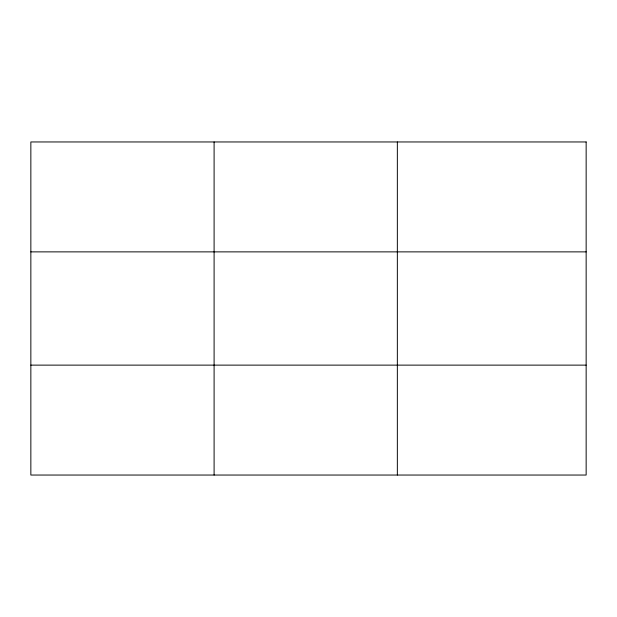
<?xml version="1.0" encoding="UTF-8"?>
<svg xmlns="http://www.w3.org/2000/svg" width="617" height="617" viewBox="0 0 617 617"><rect width="100%" height="100%" fill="white"/><g stroke="black" fill="none" stroke-linecap="round" stroke-linejoin="round"><path stroke-width="0.93" d="M214.099 141.956L214.099 475.044M397.348 141.956L397.348 475.044M30.85 251.875L586.15 251.875M30.85 365.125L586.15 365.125M586.15 141.956L586.15 475.044L30.85 475.044L30.85 141.956L586.15 141.956"/></g></svg>
